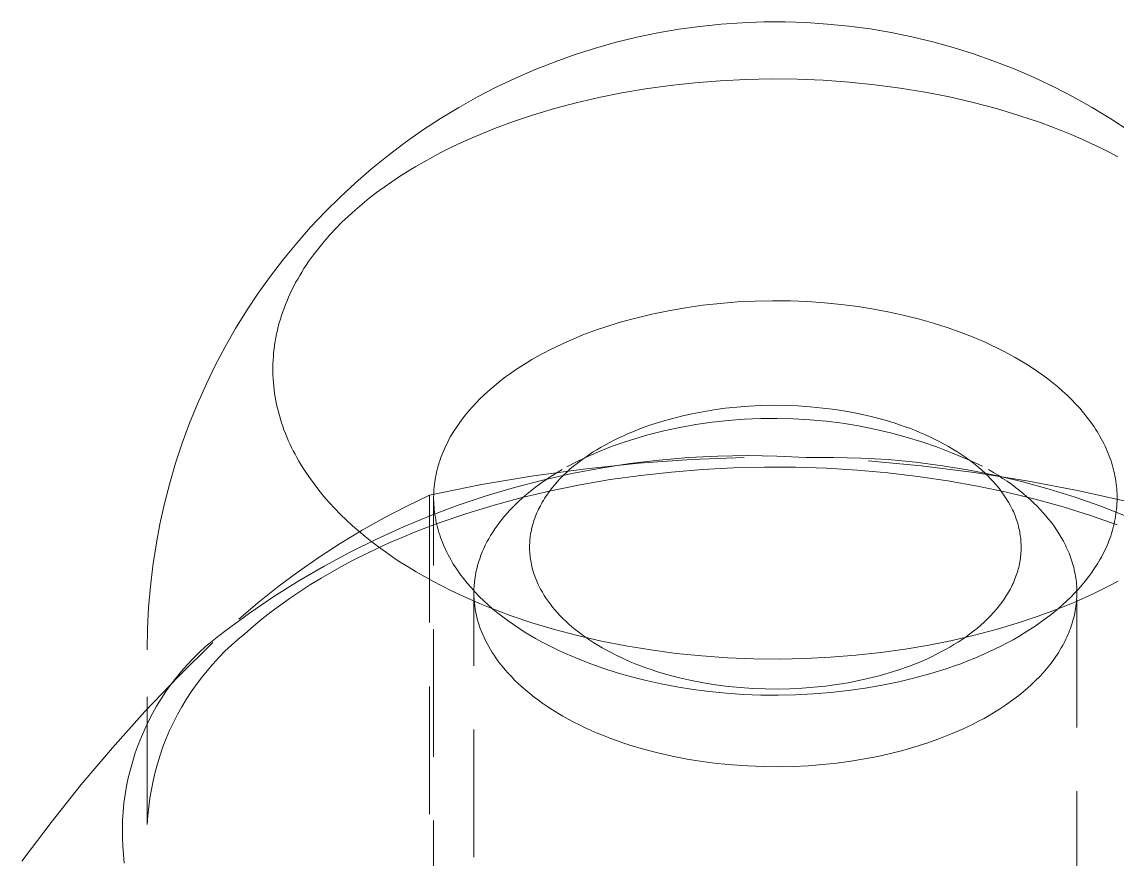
# Model space of a CAD drawing. Header units: millimetres. Extents: x -427 to 4679, y -324 to 2971.
# Drawn here: x 2632.95 to 2643.85, y 1188.03 to 1196.37 of the extents above; entities that cross this region are included whole.
import ezdxf

# ---------------------------------------------------------------- set-up
doc = ezdxf.new("R2010")
doc.units = ezdxf.units.MM
doc.linetypes.add('HIDDEN', pattern=[1.905, 1.27, -0.635])
doc.layers.add('ZANO_R_przerywana', color=7, linetype='HIDDEN', lineweight=0)

msp = doc.modelspace()

# ---------------------------------------------------------------- linework, layer by layer
at = {"layer": 'ZANO_R_przerywana'}
for p, q in [((2639.28, 1196.257), (2639.489, 1196.294)), ((2639.489, 1196.294), (2639.699, 1196.323)), ((2639.699, 1196.323), (2639.911, 1196.345)), ((2639.911, 1196.345), (2640.122, 1196.359)), ((2640.122, 1196.359), (2640.335, 1196.367)), ((2640.335, 1196.367), (2640.547, 1196.367)), ((2640.547, 1196.367), (2640.759, 1196.361)), ((2640.759, 1196.361), (2640.971, 1196.346)), ((2640.971, 1196.346), (2641.182, 1196.325)), ((2641.182, 1196.325), (2641.393, 1196.297)), ((2641.393, 1196.297), (2641.602, 1196.261)), ((2638.866, 1196.164), (2639.072, 1196.214)), ((2639.072, 1196.214), (2639.28, 1196.257)), ((2641.602, 1196.261), (2641.81, 1196.219)), ((2641.81, 1196.219), (2642.017, 1196.169)), ((2638.459, 1196.042), (2638.661, 1196.106)), ((2638.661, 1196.106), (2638.866, 1196.164)), ((2642.017, 1196.169), (2642.221, 1196.112)), ((2642.221, 1196.112), (2642.424, 1196.049)), ((2638.061, 1195.893), (2638.259, 1195.971)), ((2638.259, 1195.971), (2638.459, 1196.042)), ((2642.424, 1196.049), (2642.624, 1195.978)), ((2642.624, 1195.978), (2642.827, 1195.899)), ((2637.866, 1195.808), (2638.061, 1195.893)), ((2642.827, 1195.899), (2643.026, 1195.813)), ((2637.674, 1195.717), (2637.866, 1195.808)), ((2639.65, 1195.762), (2639.403, 1195.735)), ((2639.901, 1195.781), (2639.65, 1195.762)), ((2640.156, 1195.794), (2639.901, 1195.781)), ((2640.413, 1195.799), (2640.156, 1195.794)), ((2640.67, 1195.796), (2640.413, 1195.799)), ((2640.928, 1195.786), (2640.67, 1195.796)), ((2641.185, 1195.768), (2640.928, 1195.786)), ((2641.44, 1195.742), (2641.185, 1195.768)), ((2643.026, 1195.813), (2643.222, 1195.72)), ((2637.486, 1195.62), (2637.674, 1195.717)), ((2638.923, 1195.661), (2638.693, 1195.614)), ((2639.16, 1195.701), (2638.923, 1195.661)), ((2639.403, 1195.735), (2639.16, 1195.701)), ((2641.692, 1195.709), (2641.44, 1195.742)), ((2641.94, 1195.668), (2641.692, 1195.709)), ((2642.183, 1195.62), (2641.94, 1195.668)), ((2643.222, 1195.72), (2643.415, 1195.621)), ((2637.301, 1195.516), (2637.486, 1195.62)), ((2638.469, 1195.562), (2638.253, 1195.505)), ((2638.693, 1195.614), (2638.469, 1195.562)), ((2642.42, 1195.566), (2642.183, 1195.62)), ((2642.651, 1195.505), (2642.42, 1195.566)), ((2643.415, 1195.621), (2643.604, 1195.515)), ((2637.119, 1195.406), (2637.301, 1195.516)), ((2638.045, 1195.443), (2637.846, 1195.376)), ((2638.253, 1195.505), (2638.045, 1195.443)), ((2642.874, 1195.437), (2642.651, 1195.505)), ((2643.089, 1195.365), (2642.874, 1195.437)), ((2643.604, 1195.515), (2643.79, 1195.402)), ((2636.941, 1195.289), (2637.119, 1195.406)), ((2637.846, 1195.376), (2637.655, 1195.305)), ((2643.193, 1195.326), (2643.089, 1195.365)), ((2643.295, 1195.286), (2643.193, 1195.326)), ((2643.79, 1195.402), (2643.971, 1195.283)), ((2636.768, 1195.167), (2636.941, 1195.289)), ((2637.473, 1195.231), (2637.297, 1195.152)), ((2637.655, 1195.305), (2637.473, 1195.231)), ((2643.395, 1195.245), (2643.295, 1195.286)), ((2643.493, 1195.203), (2643.395, 1195.245)), ((2643.588, 1195.16), (2643.493, 1195.203)), ((2636.598, 1195.039), (2636.768, 1195.167)), ((2637.21, 1195.11), (2637.124, 1195.067)), ((2637.297, 1195.152), (2637.21, 1195.11)), ((2643.681, 1195.116), (2643.588, 1195.16)), ((2643.771, 1195.071), (2643.681, 1195.116)), ((2636.433, 1194.905), (2636.598, 1195.039)), ((2637.039, 1195.022), (2636.955, 1194.976)), ((2637.124, 1195.067), (2637.039, 1195.022)), ((2643.858, 1195.025), (2643.771, 1195.071)), ((2636.273, 1194.766), (2636.433, 1194.905)), ((2636.792, 1194.879), (2636.712, 1194.829)), ((2636.873, 1194.928), (2636.792, 1194.879)), ((2636.955, 1194.976), (2636.873, 1194.928)), ((2636.12, 1194.623), (2636.273, 1194.766)), ((2636.634, 1194.777), (2636.557, 1194.723)), ((2636.712, 1194.829), (2636.634, 1194.777)), ((2636.483, 1194.668), (2636.41, 1194.612)), ((2636.557, 1194.723), (2636.483, 1194.668)), ((2635.971, 1194.476), (2636.12, 1194.623)), ((2636.339, 1194.554), (2636.27, 1194.495)), ((2636.41, 1194.612), (2636.339, 1194.554)), ((2635.827, 1194.323), (2635.971, 1194.476)), ((2636.204, 1194.435), (2636.139, 1194.374)), ((2636.27, 1194.495), (2636.204, 1194.435)), ((2636.139, 1194.374), (2636.077, 1194.311)), ((2635.689, 1194.166), (2635.827, 1194.323)), ((2636.018, 1194.247), (2635.961, 1194.182)), ((2636.077, 1194.311), (2636.018, 1194.247)), ((2635.556, 1194.004), (2635.689, 1194.166)), ((2635.907, 1194.116), (2635.855, 1194.049)), ((2635.961, 1194.182), (2635.907, 1194.116)), ((2635.428, 1193.837), (2635.556, 1194.004)), ((2635.855, 1194.049), (2635.807, 1193.981)), ((2635.761, 1193.912), (2635.739, 1193.877)), ((2635.783, 1193.946), (2635.761, 1193.912)), ((2635.807, 1193.981), (2635.783, 1193.946)), ((2635.306, 1193.667), (2635.428, 1193.837)), ((2635.698, 1193.807), (2635.678, 1193.772)), ((2635.718, 1193.842), (2635.698, 1193.807)), ((2635.739, 1193.877), (2635.718, 1193.842)), ((2635.641, 1193.7), (2635.624, 1193.664)), ((2635.659, 1193.736), (2635.641, 1193.7)), ((2635.678, 1193.772), (2635.659, 1193.736)), ((2635.19, 1193.492), (2635.306, 1193.667)), ((2635.592, 1193.592), (2635.577, 1193.556)), ((2635.608, 1193.628), (2635.592, 1193.592)), ((2635.624, 1193.664), (2635.608, 1193.628)), ((2639.728, 1193.547), (2639.901, 1193.566)), ((2639.901, 1193.566), (2640.075, 1193.58)), ((2640.075, 1193.58), (2640.249, 1193.588)), ((2640.249, 1193.588), (2640.424, 1193.592)), ((2640.424, 1193.592), (2640.597, 1193.59)), ((2640.597, 1193.59), (2640.77, 1193.583)), ((2640.77, 1193.583), (2640.939, 1193.571)), ((2640.939, 1193.571), (2641.107, 1193.555)), ((2635.08, 1193.314), (2635.19, 1193.492)), ((2635.55, 1193.483), (2635.538, 1193.446)), ((2635.563, 1193.519), (2635.55, 1193.483)), ((2635.577, 1193.556), (2635.563, 1193.519)), ((2639.062, 1193.42), (2639.223, 1193.459)), ((2639.223, 1193.459), (2639.388, 1193.493)), ((2639.388, 1193.493), (2639.557, 1193.522)), ((2639.557, 1193.522), (2639.728, 1193.547)), ((2641.107, 1193.555), (2641.271, 1193.534)), ((2641.271, 1193.534), (2641.431, 1193.508)), ((2641.431, 1193.508), (2641.586, 1193.479)), ((2641.586, 1193.479), (2641.737, 1193.446)), ((2635.515, 1193.373), (2635.505, 1193.336)), ((2635.526, 1193.41), (2635.515, 1193.373)), ((2635.538, 1193.446), (2635.526, 1193.41)), ((2638.754, 1193.33), (2638.906, 1193.377)), ((2638.906, 1193.377), (2639.062, 1193.42)), ((2641.737, 1193.446), (2641.884, 1193.409)), ((2641.884, 1193.409), (2642.024, 1193.369)), ((2642.024, 1193.369), (2642.159, 1193.326)), ((2634.976, 1193.132), (2635.08, 1193.314)), ((2635.488, 1193.262), (2635.481, 1193.225)), ((2635.496, 1193.299), (2635.488, 1193.262)), ((2635.505, 1193.336), (2635.496, 1193.299)), ((2638.468, 1193.223), (2638.537, 1193.251)), ((2638.537, 1193.251), (2638.608, 1193.278)), ((2638.608, 1193.278), (2638.68, 1193.304)), ((2638.68, 1193.304), (2638.754, 1193.33)), ((2642.159, 1193.326), (2642.289, 1193.28)), ((2642.289, 1193.28), (2642.414, 1193.231)), ((2634.878, 1192.946), (2634.976, 1193.132)), ((2635.468, 1193.15), (2635.463, 1193.113)), ((2635.474, 1193.187), (2635.468, 1193.15)), ((2635.481, 1193.225), (2635.474, 1193.187)), ((2638.207, 1193.103), (2638.269, 1193.134)), ((2638.269, 1193.134), (2638.334, 1193.164)), ((2638.334, 1193.164), (2638.4, 1193.194)), ((2638.4, 1193.194), (2638.468, 1193.223)), ((2642.414, 1193.231), (2642.538, 1193.178)), ((2642.538, 1193.178), (2642.599, 1193.15)), ((2642.599, 1193.15), (2642.66, 1193.121)), ((2635.456, 1193.039), (2635.454, 1193.001)), ((2635.459, 1193.076), (2635.456, 1193.039)), ((2635.463, 1193.113), (2635.459, 1193.076)), ((2638.028, 1193.006), (2638.086, 1193.039)), ((2638.086, 1193.039), (2638.145, 1193.071)), ((2638.145, 1193.071), (2638.207, 1193.103)), ((2642.66, 1193.121), (2642.72, 1193.091)), ((2642.72, 1193.091), (2642.779, 1193.06)), ((2642.779, 1193.06), (2642.837, 1193.027)), ((2642.837, 1193.027), (2642.894, 1192.994)), ((2634.786, 1192.758), (2634.878, 1192.946)), ((2635.452, 1192.964), (2635.451, 1192.927)), ((2635.451, 1192.927), (2635.451, 1192.89)), ((2635.454, 1193.001), (2635.452, 1192.964)), ((2637.866, 1192.904), (2637.919, 1192.938)), ((2637.919, 1192.938), (2637.973, 1192.972)), ((2637.973, 1192.972), (2638.028, 1193.006)), ((2642.894, 1192.994), (2642.95, 1192.96)), ((2642.95, 1192.96), (2643.005, 1192.925)), ((2643.005, 1192.925), (2643.059, 1192.888)), ((2635.451, 1192.89), (2635.452, 1192.853)), ((2635.452, 1192.853), (2635.454, 1192.816)), ((2635.454, 1192.816), (2635.457, 1192.779)), ((2637.72, 1192.798), (2637.767, 1192.834)), ((2637.767, 1192.834), (2637.816, 1192.869)), ((2637.816, 1192.869), (2637.866, 1192.904)), ((2643.059, 1192.888), (2643.111, 1192.851)), ((2643.111, 1192.851), (2643.163, 1192.813)), ((2643.163, 1192.813), (2643.213, 1192.774)), ((2634.701, 1192.566), (2634.786, 1192.758)), ((2635.457, 1192.779), (2635.46, 1192.742)), ((2635.46, 1192.742), (2635.464, 1192.705)), ((2635.464, 1192.705), (2635.469, 1192.668)), ((2637.591, 1192.689), (2637.632, 1192.726)), ((2637.632, 1192.726), (2637.675, 1192.762)), ((2637.675, 1192.762), (2637.72, 1192.798)), ((2643.213, 1192.774), (2643.261, 1192.734)), ((2643.261, 1192.734), (2643.308, 1192.693)), ((2643.308, 1192.693), (2643.354, 1192.651)), ((2635.469, 1192.668), (2635.475, 1192.631)), ((2635.475, 1192.631), (2635.482, 1192.595)), ((2635.482, 1192.595), (2635.489, 1192.558)), ((2637.474, 1192.576), (2637.511, 1192.615)), ((2637.511, 1192.615), (2637.55, 1192.653)), ((2637.55, 1192.653), (2637.591, 1192.689)), ((2643.354, 1192.651), (2643.397, 1192.609)), ((2643.397, 1192.609), (2643.439, 1192.565)), ((2634.622, 1192.372), (2634.701, 1192.566)), ((2635.489, 1192.558), (2635.497, 1192.522)), ((2635.497, 1192.522), (2635.506, 1192.486)), ((2635.506, 1192.486), (2635.516, 1192.45)), ((2637.368, 1192.456), (2637.402, 1192.497)), ((2637.402, 1192.497), (2637.437, 1192.537)), ((2637.437, 1192.537), (2637.474, 1192.576)), ((2639.621, 1192.467), (2639.728, 1192.487)), ((2639.728, 1192.487), (2639.838, 1192.506)), ((2639.838, 1192.506), (2639.952, 1192.521)), ((2639.952, 1192.521), (2640.068, 1192.533)), ((2640.068, 1192.533), (2640.186, 1192.542)), ((2640.186, 1192.542), (2640.306, 1192.548)), ((2640.306, 1192.548), (2640.428, 1192.551)), ((2640.428, 1192.551), (2640.551, 1192.549)), ((2640.551, 1192.549), (2640.675, 1192.545)), ((2640.675, 1192.545), (2640.799, 1192.536)), ((2640.799, 1192.536), (2640.923, 1192.524)), ((2640.923, 1192.524), (2641.046, 1192.508)), ((2641.046, 1192.508), (2641.168, 1192.489)), ((2641.168, 1192.489), (2641.288, 1192.465)), ((2643.439, 1192.565), (2643.48, 1192.521)), ((2643.48, 1192.521), (2643.518, 1192.476)), ((2643.518, 1192.476), (2643.555, 1192.431)), ((2634.55, 1192.175), (2634.622, 1192.372)), ((2635.516, 1192.45), (2635.526, 1192.414)), ((2635.526, 1192.414), (2635.538, 1192.378)), ((2635.538, 1192.378), (2635.55, 1192.342)), ((2637.274, 1192.328), (2637.304, 1192.371)), ((2637.304, 1192.371), (2637.335, 1192.414)), ((2637.335, 1192.414), (2637.368, 1192.456)), ((2639.223, 1192.36), (2639.32, 1192.39)), ((2639.32, 1192.39), (2639.418, 1192.418)), ((2639.418, 1192.418), (2639.518, 1192.444)), ((2639.518, 1192.444), (2639.621, 1192.467)), ((2639.821, 1192.382), (2639.66, 1192.359)), ((2639.983, 1192.4), (2639.821, 1192.382)), ((2640.145, 1192.413), (2639.983, 1192.4)), ((2640.307, 1192.42), (2640.145, 1192.413)), ((2640.47, 1192.421), (2640.307, 1192.42)), ((2640.633, 1192.417), (2640.47, 1192.421)), ((2640.795, 1192.407), (2640.633, 1192.417)), ((2640.957, 1192.392), (2640.795, 1192.407)), ((2641.118, 1192.372), (2640.957, 1192.392)), ((2641.279, 1192.346), (2641.118, 1192.372)), ((2641.288, 1192.465), (2641.405, 1192.439)), ((2641.405, 1192.439), (2641.521, 1192.409)), ((2641.521, 1192.409), (2641.632, 1192.375)), ((2641.632, 1192.375), (2641.687, 1192.357)), ((2643.555, 1192.431), (2643.589, 1192.384)), ((2643.589, 1192.384), (2643.622, 1192.338)), ((2635.55, 1192.342), (2635.562, 1192.307)), ((2635.562, 1192.307), (2635.576, 1192.271)), ((2635.576, 1192.271), (2635.59, 1192.236)), ((2637.22, 1192.239), (2637.246, 1192.284)), ((2637.246, 1192.284), (2637.274, 1192.328)), ((2638.939, 1192.248), (2638.985, 1192.269)), ((2638.985, 1192.269), (2639.032, 1192.288)), ((2639.032, 1192.288), (2639.127, 1192.326)), ((2639.183, 1192.256), (2639.064, 1192.222)), ((2639.127, 1192.326), (2639.223, 1192.36)), ((2639.341, 1192.296), (2639.183, 1192.256)), ((2639.5, 1192.33), (2639.341, 1192.296)), ((2639.66, 1192.359), (2639.5, 1192.33)), ((2641.438, 1192.314), (2641.279, 1192.346)), ((2641.597, 1192.277), (2641.438, 1192.314)), ((2641.754, 1192.235), (2641.597, 1192.277)), ((2641.687, 1192.357), (2641.741, 1192.338)), ((2641.741, 1192.338), (2641.794, 1192.319)), ((2641.794, 1192.319), (2641.845, 1192.299)), ((2641.845, 1192.299), (2641.896, 1192.278)), ((2641.896, 1192.278), (2641.945, 1192.256)), ((2641.945, 1192.256), (2641.994, 1192.234)), ((2643.622, 1192.338), (2643.637, 1192.314)), ((2643.637, 1192.314), (2643.652, 1192.29)), ((2643.652, 1192.29), (2643.667, 1192.266)), ((2643.667, 1192.266), (2643.681, 1192.242)), ((2634.484, 1191.976), (2634.55, 1192.175)), ((2635.59, 1192.236), (2635.605, 1192.201)), ((2635.605, 1192.201), (2635.621, 1192.167)), ((2635.621, 1192.167), (2635.637, 1192.132)), ((2637.162, 1192.125), (2637.173, 1192.148)), ((2637.173, 1192.148), (2637.184, 1192.171)), ((2637.184, 1192.171), (2637.195, 1192.194)), ((2637.195, 1192.194), (2637.207, 1192.217)), ((2637.207, 1192.217), (2637.22, 1192.239)), ((2638.717, 1192.134), (2638.76, 1192.158)), ((2638.76, 1192.158), (2638.803, 1192.182)), ((2638.803, 1192.182), (2638.848, 1192.205)), ((2638.945, 1192.185), (2638.828, 1192.143)), ((2638.848, 1192.205), (2638.893, 1192.227)), ((2638.893, 1192.227), (2638.939, 1192.248)), ((2639.064, 1192.222), (2638.945, 1192.185)), ((2641.909, 1192.187), (2641.754, 1192.235)), ((2642.063, 1192.134), (2641.909, 1192.187)), ((2641.994, 1192.234), (2642.041, 1192.212)), ((2642.041, 1192.212), (2642.087, 1192.188)), ((2642.087, 1192.188), (2642.132, 1192.165)), ((2642.132, 1192.165), (2642.175, 1192.14)), ((2643.681, 1192.242), (2643.694, 1192.218)), ((2643.694, 1192.218), (2643.707, 1192.194)), ((2643.707, 1192.194), (2643.72, 1192.17)), ((2643.72, 1192.17), (2643.732, 1192.145)), ((2635.637, 1192.132), (2635.654, 1192.098)), ((2635.654, 1192.098), (2635.672, 1192.064)), ((2635.672, 1192.064), (2635.69, 1192.03)), ((2637.123, 1192.031), (2637.132, 1192.055)), ((2637.132, 1192.055), (2637.142, 1192.078)), ((2637.142, 1192.078), (2637.151, 1192.102)), ((2637.151, 1192.102), (2637.162, 1192.125)), ((2638.599, 1192.048), (2638.486, 1191.994)), ((2638.554, 1192.029), (2638.593, 1192.056)), ((2638.593, 1192.056), (2638.633, 1192.083)), ((2638.713, 1192.097), (2638.599, 1192.048)), ((2638.633, 1192.083), (2638.675, 1192.109)), ((2638.675, 1192.109), (2638.717, 1192.134)), ((2638.828, 1192.143), (2638.713, 1192.097)), ((2639.587, 1192.03), (2639.88, 1192.045)), ((2639.88, 1192.045), (2640.173, 1192.05)), ((2640.173, 1192.05), (2640.466, 1192.045)), ((2640.466, 1192.045), (2640.759, 1192.03)), ((2642.215, 1192.076), (2642.063, 1192.134)), ((2642.175, 1192.14), (2642.217, 1192.115)), ((2642.365, 1192.013), (2642.215, 1192.076)), ((2642.217, 1192.115), (2642.258, 1192.09)), ((2642.258, 1192.09), (2642.298, 1192.064)), ((2642.298, 1192.064), (2642.336, 1192.038)), ((2642.336, 1192.038), (2642.373, 1192.012)), ((2643.732, 1192.145), (2643.743, 1192.121)), ((2643.743, 1192.121), (2643.754, 1192.096)), ((2643.754, 1192.096), (2643.764, 1192.071)), ((2643.764, 1192.071), (2643.773, 1192.046)), ((2643.773, 1192.046), (2643.782, 1192.022)), ((2634.425, 1191.775), (2634.484, 1191.976)), ((2635.69, 1192.03), (2635.71, 1191.996)), ((2635.71, 1191.996), (2635.729, 1191.963)), ((2635.729, 1191.963), (2635.771, 1191.897)), ((2637.087, 1191.91), (2637.093, 1191.935)), ((2637.093, 1191.935), (2637.1, 1191.959)), ((2637.1, 1191.959), (2637.107, 1191.983)), ((2637.107, 1191.983), (2637.115, 1192.007)), ((2637.115, 1192.007), (2637.123, 1192.031)), ((2638.486, 1191.994), (2638.376, 1191.937)), ((2638.407, 1191.914), (2638.442, 1191.944)), ((2638.442, 1191.944), (2638.478, 1191.973)), ((2638.478, 1191.973), (2638.515, 1192.001)), ((2638.515, 1192.001), (2638.554, 1192.029)), ((2639.091, 1191.974), (2638.567, 1191.92)), ((2638.714, 1191.926), (2639.003, 1191.971)), ((2639.003, 1191.971), (2639.295, 1192.006)), ((2639.616, 1192.012), (2639.091, 1191.974)), ((2639.295, 1192.006), (2639.587, 1192.03)), ((2640.142, 1192.033), (2639.616, 1192.012)), ((2640.035, 1191.929), (2639.726, 1191.912)), ((2640.344, 1191.936), (2640.035, 1191.929)), ((2640.653, 1191.935), (2640.344, 1191.936)), ((2640.96, 1191.925), (2640.653, 1191.935)), ((2640.759, 1192.03), (2641.031, 1192.032)), ((2641.031, 1192.032), (2641.302, 1192.026)), ((2641.302, 1192.026), (2641.573, 1192.01)), ((2641.901, 1191.949), (2641.373, 1191.999)), ((2641.573, 1192.01), (2641.844, 1191.984)), ((2641.844, 1191.984), (2642.113, 1191.95)), ((2642.428, 1191.882), (2641.901, 1191.949)), ((2642.113, 1191.95), (2642.382, 1191.905)), ((2642.513, 1191.944), (2642.365, 1192.013)), ((2642.373, 1192.012), (2642.408, 1191.985)), ((2642.408, 1191.985), (2642.443, 1191.958)), ((2642.443, 1191.958), (2642.475, 1191.931)), ((2642.475, 1191.931), (2642.507, 1191.904)), ((2643.782, 1192.022), (2643.791, 1191.997)), ((2643.791, 1191.997), (2643.799, 1191.972)), ((2643.799, 1191.972), (2643.806, 1191.947)), ((2643.806, 1191.947), (2643.813, 1191.922)), ((2635.771, 1191.897), (2635.815, 1191.832)), ((2635.815, 1191.832), (2635.861, 1191.768)), ((2637.066, 1191.812), (2637.071, 1191.837)), ((2637.071, 1191.837), (2637.075, 1191.862)), ((2637.075, 1191.862), (2637.081, 1191.886)), ((2637.081, 1191.886), (2637.087, 1191.91)), ((2638.046, 1191.849), (2637.526, 1191.762)), ((2638.567, 1191.92), (2638.046, 1191.849)), ((2638.139, 1191.807), (2638.425, 1191.872)), ((2638.212, 1191.839), (2638.174, 1191.814)), ((2638.251, 1191.863), (2638.212, 1191.839)), ((2638.33, 1191.911), (2638.251, 1191.863)), ((2638.28, 1191.789), (2638.31, 1191.821)), ((2638.31, 1191.821), (2638.341, 1191.852)), ((2638.341, 1191.852), (2638.373, 1191.883)), ((2638.373, 1191.883), (2638.407, 1191.914)), ((2638.425, 1191.872), (2638.714, 1191.926)), ((2639.111, 1191.853), (2638.807, 1191.811)), ((2639.418, 1191.887), (2639.111, 1191.853)), ((2639.726, 1191.912), (2639.418, 1191.887)), ((2641.266, 1191.906), (2640.96, 1191.925)), ((2641.569, 1191.879), (2641.266, 1191.906)), ((2641.87, 1191.843), (2641.569, 1191.879)), ((2642.168, 1191.799), (2641.87, 1191.843)), ((2642.382, 1191.905), (2642.648, 1191.852)), ((2642.953, 1191.799), (2642.428, 1191.882)), ((2642.507, 1191.904), (2642.537, 1191.876)), ((2642.537, 1191.876), (2642.566, 1191.848)), ((2642.566, 1191.848), (2642.593, 1191.82)), ((2642.621, 1191.882), (2642.573, 1191.911)), ((2642.593, 1191.82), (2642.619, 1191.792)), ((2642.667, 1191.854), (2642.621, 1191.882)), ((2642.648, 1191.852), (2642.912, 1191.789)), ((2642.712, 1191.824), (2642.667, 1191.854)), ((2642.756, 1191.795), (2642.712, 1191.824)), ((2643.813, 1191.922), (2643.82, 1191.896)), ((2643.82, 1191.896), (2643.825, 1191.871)), ((2643.825, 1191.871), (2643.83, 1191.846)), ((2643.83, 1191.846), (2643.835, 1191.821)), ((2643.835, 1191.821), (2643.839, 1191.796)), ((2634.373, 1191.572), (2634.425, 1191.775)), ((2635.861, 1191.768), (2635.91, 1191.705)), ((2637.526, 1191.762), (2637.01, 1191.658)), ((2637.053, 1191.688), (2637.054, 1191.713)), ((2637.054, 1191.713), (2637.057, 1191.738)), ((2637.057, 1191.738), (2637.059, 1191.763)), ((2637.059, 1191.763), (2637.062, 1191.788)), ((2637.062, 1191.788), (2637.066, 1191.812)), ((2637.575, 1191.65), (2637.856, 1191.733)), ((2637.856, 1191.733), (2638.139, 1191.807)), ((2638.065, 1191.736), (2638.03, 1191.709)), ((2638.101, 1191.762), (2638.065, 1191.736)), ((2638.137, 1191.788), (2638.101, 1191.762)), ((2638.174, 1191.814), (2638.137, 1191.788)), ((2638.2, 1191.69), (2638.225, 1191.723)), ((2638.509, 1191.759), (2638.217, 1191.7)), ((2638.225, 1191.723), (2638.252, 1191.756)), ((2638.252, 1191.756), (2638.28, 1191.789)), ((2638.807, 1191.811), (2638.509, 1191.759)), ((2642.461, 1191.746), (2642.168, 1191.799)), ((2642.751, 1191.686), (2642.461, 1191.746)), ((2642.619, 1191.792), (2642.644, 1191.764)), ((2642.644, 1191.764), (2642.668, 1191.735)), ((2642.668, 1191.735), (2642.69, 1191.707)), ((2642.799, 1191.765), (2642.756, 1191.795)), ((2642.839, 1191.734), (2642.799, 1191.765)), ((2642.879, 1191.704), (2642.839, 1191.734)), ((2642.912, 1191.789), (2643.174, 1191.717)), ((2643.475, 1191.7), (2642.953, 1191.799)), ((2643.174, 1191.717), (2643.434, 1191.636)), ((2643.839, 1191.796), (2643.842, 1191.77)), ((2643.842, 1191.77), (2643.845, 1191.745)), ((2643.845, 1191.745), (2643.848, 1191.72)), ((2643.848, 1191.72), (2643.849, 1191.695)), ((2635.91, 1191.705), (2635.96, 1191.643)), ((2635.96, 1191.643), (2636.013, 1191.583)), ((2637.01, 1191.658), (2636.783, 1191.548)), ((2637.01, 1191.658), (2637.01, 1187.299)), ((2637.051, 1191.638), (2637.052, 1191.663)), ((2637.051, 1191.613), (2637.051, 1191.638)), ((2637.051, 1183.338), (2637.051, 1191.613)), ((2637.052, 1191.588), (2637.051, 1191.613)), ((2637.052, 1191.663), (2637.053, 1191.688)), ((2637.296, 1191.556), (2637.575, 1191.65)), ((2637.931, 1191.633), (2637.652, 1191.558)), ((2637.93, 1191.625), (2637.899, 1191.596)), ((2637.963, 1191.653), (2637.93, 1191.625)), ((2638.217, 1191.7), (2637.931, 1191.633)), ((2637.996, 1191.681), (2637.963, 1191.653)), ((2638.03, 1191.709), (2637.996, 1191.681)), ((2638.132, 1191.587), (2638.143, 1191.604)), ((2638.143, 1191.604), (2638.153, 1191.622)), ((2638.153, 1191.622), (2638.164, 1191.639)), ((2638.164, 1191.639), (2638.176, 1191.656)), ((2638.176, 1191.656), (2638.2, 1191.69)), ((2642.69, 1191.707), (2642.712, 1191.678)), ((2642.712, 1191.678), (2642.732, 1191.648)), ((2642.732, 1191.648), (2642.752, 1191.618)), ((2643.035, 1191.617), (2642.751, 1191.686)), ((2642.752, 1191.618), (2642.77, 1191.587)), ((2642.917, 1191.673), (2642.879, 1191.704)), ((2642.954, 1191.641), (2642.917, 1191.673)), ((2642.989, 1191.61), (2642.954, 1191.641)), ((2643.023, 1191.578), (2642.989, 1191.61)), ((2643.314, 1191.539), (2643.035, 1191.617)), ((2643.434, 1191.636), (2643.69, 1191.546)), ((2643.993, 1191.585), (2643.475, 1191.7)), ((2643.849, 1191.695), (2643.851, 1191.67)), ((2643.851, 1191.67), (2643.851, 1191.645)), ((2643.851, 1191.645), (2643.851, 1191.619)), ((2643.851, 1191.619), (2643.851, 1191.594)), ((2634.327, 1191.368), (2634.373, 1191.572)), ((2636.013, 1191.583), (2636.068, 1191.523)), ((2636.068, 1191.523), (2636.125, 1191.465)), ((2636.783, 1191.548), (2636.559, 1191.431)), ((2637.022, 1191.454), (2637.296, 1191.556)), ((2637.053, 1191.562), (2637.052, 1191.588)), ((2637.055, 1191.537), (2637.053, 1191.562)), ((2637.057, 1191.512), (2637.055, 1191.537)), ((2637.06, 1191.487), (2637.057, 1191.512)), ((2637.652, 1191.558), (2637.381, 1191.475)), ((2637.81, 1191.507), (2637.783, 1191.477)), ((2637.839, 1191.537), (2637.81, 1191.507)), ((2637.868, 1191.567), (2637.839, 1191.537)), ((2637.899, 1191.596), (2637.868, 1191.567)), ((2638.079, 1191.482), (2638.087, 1191.5)), ((2638.087, 1191.5), (2638.095, 1191.517)), ((2638.095, 1191.517), (2638.104, 1191.535)), ((2638.104, 1191.535), (2638.113, 1191.552)), ((2638.113, 1191.552), (2638.123, 1191.57)), ((2638.123, 1191.57), (2638.132, 1191.587)), ((2642.77, 1191.587), (2642.787, 1191.556)), ((2642.787, 1191.556), (2642.804, 1191.525)), ((2642.804, 1191.525), (2642.811, 1191.509)), ((2642.811, 1191.509), (2642.819, 1191.493)), ((2642.819, 1191.493), (2642.826, 1191.476)), ((2643.055, 1191.546), (2643.023, 1191.578)), ((2643.086, 1191.514), (2643.055, 1191.546)), ((2643.115, 1191.482), (2643.086, 1191.514)), ((2643.586, 1191.454), (2643.314, 1191.539)), ((2643.69, 1191.546), (2643.943, 1191.447)), ((2643.843, 1191.494), (2643.84, 1191.47)), ((2643.846, 1191.519), (2643.843, 1191.494)), ((2643.848, 1191.544), (2643.846, 1191.519)), ((2643.85, 1191.569), (2643.848, 1191.544)), ((2643.851, 1191.594), (2643.85, 1191.569)), ((2636.125, 1191.465), (2636.184, 1191.408)), ((2636.184, 1191.408), (2636.244, 1191.352)), ((2636.559, 1191.431), (2636.339, 1191.307)), ((2636.751, 1191.342), (2637.022, 1191.454)), ((2637.117, 1191.385), (2636.989, 1191.337)), ((2637.064, 1191.462), (2637.06, 1191.487)), ((2637.068, 1191.436), (2637.064, 1191.462)), ((2637.072, 1191.411), (2637.068, 1191.436)), ((2637.077, 1191.386), (2637.072, 1191.411)), ((2637.083, 1191.361), (2637.077, 1191.386)), ((2637.381, 1191.475), (2637.117, 1191.385)), ((2637.706, 1191.384), (2637.682, 1191.352)), ((2637.73, 1191.415), (2637.706, 1191.384)), ((2637.756, 1191.446), (2637.73, 1191.415)), ((2637.783, 1191.477), (2637.756, 1191.446)), ((2638.04, 1191.375), (2638.046, 1191.393)), ((2638.046, 1191.393), (2638.052, 1191.411)), ((2638.052, 1191.411), (2638.058, 1191.429)), ((2638.058, 1191.429), (2638.065, 1191.447)), ((2638.065, 1191.447), (2638.072, 1191.464)), ((2638.072, 1191.464), (2638.079, 1191.482)), ((2642.826, 1191.476), (2642.833, 1191.46)), ((2642.833, 1191.46), (2642.839, 1191.444)), ((2642.839, 1191.444), (2642.845, 1191.427)), ((2642.845, 1191.427), (2642.851, 1191.411)), ((2642.851, 1191.411), (2642.857, 1191.394)), ((2642.857, 1191.394), (2642.862, 1191.377)), ((2643.143, 1191.45), (2643.115, 1191.482)), ((2643.17, 1191.418), (2643.143, 1191.45)), ((2643.198, 1191.383), (2643.17, 1191.418)), ((2643.72, 1191.409), (2643.586, 1191.454)), ((2643.852, 1191.361), (2643.72, 1191.409)), ((2643.827, 1191.396), (2643.822, 1191.371)), ((2643.832, 1191.42), (2643.827, 1191.396)), ((2643.836, 1191.445), (2643.832, 1191.42)), ((2643.84, 1191.47), (2643.836, 1191.445)), ((2634.289, 1191.161), (2634.327, 1191.368)), ((2636.339, 1191.307), (2636.122, 1191.177)), ((2636.244, 1191.352), (2636.306, 1191.298)), ((2636.306, 1191.298), (2636.37, 1191.244)), ((2636.484, 1191.22), (2636.751, 1191.342)), ((2636.862, 1191.288), (2636.738, 1191.236)), ((2636.989, 1191.337), (2636.862, 1191.288)), ((2637.089, 1191.336), (2637.083, 1191.361)), ((2637.096, 1191.311), (2637.089, 1191.336)), ((2637.104, 1191.286), (2637.096, 1191.311)), ((2637.112, 1191.261), (2637.104, 1191.286)), ((2637.639, 1191.288), (2637.618, 1191.256)), ((2637.66, 1191.321), (2637.639, 1191.288)), ((2637.682, 1191.352), (2637.66, 1191.321)), ((2638.016, 1191.268), (2638.019, 1191.286)), ((2638.019, 1191.286), (2638.023, 1191.304)), ((2638.023, 1191.304), (2638.026, 1191.322)), ((2638.026, 1191.322), (2638.031, 1191.34)), ((2638.031, 1191.34), (2638.035, 1191.357)), ((2638.035, 1191.357), (2638.04, 1191.375)), ((2642.862, 1191.377), (2642.867, 1191.36)), ((2642.867, 1191.36), (2642.871, 1191.343)), ((2642.871, 1191.343), (2642.875, 1191.326)), ((2642.875, 1191.326), (2642.879, 1191.309)), ((2642.879, 1191.309), (2642.882, 1191.292)), ((2642.882, 1191.292), (2642.885, 1191.275)), ((2642.885, 1191.275), (2642.888, 1191.257)), ((2643.224, 1191.347), (2643.198, 1191.383)), ((2643.249, 1191.311), (2643.224, 1191.347)), ((2643.273, 1191.274), (2643.249, 1191.311)), ((2643.795, 1191.274), (2643.788, 1191.25)), ((2643.803, 1191.298), (2643.795, 1191.274)), ((2643.81, 1191.322), (2643.803, 1191.298)), ((2643.816, 1191.347), (2643.81, 1191.322)), ((2643.822, 1191.371), (2643.816, 1191.347)), ((2636.122, 1191.177), (2635.911, 1191.039)), ((2636.221, 1191.09), (2636.484, 1191.22)), ((2636.37, 1191.244), (2636.435, 1191.193)), ((2636.435, 1191.193), (2636.502, 1191.141)), ((2636.615, 1191.184), (2636.495, 1191.129)), ((2636.738, 1191.236), (2636.615, 1191.184)), ((2637.12, 1191.236), (2637.112, 1191.261)), ((2637.129, 1191.211), (2637.12, 1191.236)), ((2637.139, 1191.186), (2637.129, 1191.211)), ((2637.149, 1191.161), (2637.139, 1191.186)), ((2637.581, 1191.191), (2637.565, 1191.158)), ((2637.599, 1191.223), (2637.581, 1191.191)), ((2637.618, 1191.256), (2637.599, 1191.223)), ((2638.006, 1191.161), (2638.007, 1191.179)), ((2638.007, 1191.179), (2638.008, 1191.196)), ((2638.008, 1191.196), (2638.009, 1191.214)), ((2638.009, 1191.214), (2638.011, 1191.232)), ((2638.011, 1191.232), (2638.013, 1191.25)), ((2638.013, 1191.25), (2638.016, 1191.268)), ((2642.888, 1191.257), (2642.891, 1191.24)), ((2642.891, 1191.24), (2642.892, 1191.223)), ((2642.892, 1191.223), (2642.894, 1191.205)), ((2642.894, 1191.205), (2642.895, 1191.187)), ((2642.895, 1191.187), (2642.896, 1191.17)), ((2642.896, 1191.17), (2642.897, 1191.152)), ((2643.296, 1191.236), (2643.273, 1191.274)), ((2643.317, 1191.198), (2643.296, 1191.236)), ((2643.337, 1191.159), (2643.317, 1191.198)), ((2643.761, 1191.179), (2643.751, 1191.156)), ((2643.77, 1191.203), (2643.761, 1191.179)), ((2643.779, 1191.226), (2643.77, 1191.203)), ((2643.788, 1191.25), (2643.779, 1191.226)), ((2634.257, 1190.954), (2634.289, 1191.161)), ((2635.963, 1190.951), (2636.221, 1191.09)), ((2636.378, 1191.073), (2636.263, 1191.015)), ((2636.495, 1191.129), (2636.378, 1191.073)), ((2636.502, 1191.141), (2636.572, 1191.091)), ((2636.572, 1191.091), (2636.644, 1191.041)), ((2637.16, 1191.137), (2637.149, 1191.161)), ((2637.171, 1191.112), (2637.16, 1191.137)), ((2637.183, 1191.088), (2637.171, 1191.112)), ((2637.195, 1191.063), (2637.183, 1191.088)), ((2637.208, 1191.039), (2637.195, 1191.063)), ((2637.521, 1191.058), (2637.509, 1191.024)), ((2637.535, 1191.091), (2637.521, 1191.058)), ((2637.549, 1191.125), (2637.535, 1191.091)), ((2637.565, 1191.158), (2637.549, 1191.125)), ((2638.006, 1191.143), (2638.006, 1191.161)), ((2638.006, 1191.125), (2638.006, 1191.143)), ((2638.006, 1191.108), (2638.006, 1191.125)), ((2638.007, 1191.09), (2638.006, 1191.108)), ((2638.008, 1191.072), (2638.007, 1191.09)), ((2638.01, 1191.055), (2638.008, 1191.072)), ((2642.893, 1191.063), (2642.891, 1191.045)), ((2642.895, 1191.081), (2642.893, 1191.063)), ((2642.896, 1191.099), (2642.895, 1191.081)), ((2642.897, 1191.117), (2642.896, 1191.099)), ((2642.897, 1191.152), (2642.897, 1191.134)), ((2642.897, 1191.134), (2642.897, 1191.117)), ((2643.346, 1191.14), (2643.337, 1191.159)), ((2643.356, 1191.12), (2643.346, 1191.14)), ((2643.364, 1191.1), (2643.356, 1191.12)), ((2643.373, 1191.08), (2643.364, 1191.1)), ((2643.38, 1191.06), (2643.373, 1191.08)), ((2643.388, 1191.04), (2643.38, 1191.06)), ((2643.707, 1191.063), (2643.695, 1191.04)), ((2643.719, 1191.086), (2643.707, 1191.063)), ((2643.73, 1191.109), (2643.719, 1191.086)), ((2643.741, 1191.132), (2643.73, 1191.109)), ((2643.751, 1191.156), (2643.741, 1191.132)), ((2634.233, 1190.746), (2634.257, 1190.954)), ((2635.911, 1191.039), (2635.703, 1190.894)), ((2635.71, 1190.803), (2635.963, 1190.951)), ((2636.15, 1190.955), (2636.04, 1190.894)), ((2636.263, 1191.015), (2636.15, 1190.955)), ((2636.644, 1191.041), (2636.719, 1190.991)), ((2636.719, 1190.991), (2636.797, 1190.942)), ((2637.222, 1191.015), (2637.208, 1191.039)), ((2637.236, 1190.991), (2637.222, 1191.015)), ((2637.25, 1190.967), (2637.236, 1190.991)), ((2637.265, 1190.943), (2637.25, 1190.967)), ((2637.488, 1190.957), (2637.48, 1190.923)), ((2637.498, 1190.991), (2637.488, 1190.957)), ((2637.509, 1191.024), (2637.498, 1190.991)), ((2638.012, 1191.037), (2638.01, 1191.055)), ((2638.014, 1191.02), (2638.012, 1191.037)), ((2638.017, 1191.003), (2638.014, 1191.02)), ((2638.02, 1190.985), (2638.017, 1191.003)), ((2638.024, 1190.968), (2638.02, 1190.985)), ((2638.027, 1190.951), (2638.024, 1190.968)), ((2638.032, 1190.934), (2638.027, 1190.951)), ((2642.876, 1190.956), (2642.872, 1190.938)), ((2642.88, 1190.974), (2642.876, 1190.956)), ((2642.883, 1190.992), (2642.88, 1190.974)), ((2642.887, 1191.01), (2642.883, 1190.992)), ((2642.889, 1191.027), (2642.887, 1191.01)), ((2642.891, 1191.045), (2642.889, 1191.027)), ((2643.395, 1191.02), (2643.388, 1191.04)), ((2643.402, 1190.999), (2643.395, 1191.02)), ((2643.408, 1190.978), (2643.402, 1190.999)), ((2643.414, 1190.958), (2643.408, 1190.978)), ((2643.42, 1190.937), (2643.414, 1190.958)), ((2643.656, 1190.973), (2643.628, 1190.929)), ((2643.683, 1191.018), (2643.656, 1190.973)), ((2643.695, 1191.04), (2643.683, 1191.018)), ((2635.703, 1190.894), (2635.501, 1190.743)), ((2636.04, 1190.894), (2635.932, 1190.831)), ((2636.797, 1190.942), (2636.877, 1190.894)), ((2636.877, 1190.894), (2636.959, 1190.846)), ((2636.959, 1190.846), (2637.044, 1190.799)), ((2637.281, 1190.92), (2637.265, 1190.943)), ((2637.313, 1190.873), (2637.281, 1190.92)), ((2637.348, 1190.827), (2637.313, 1190.873)), ((2637.466, 1190.856), (2637.461, 1190.822)), ((2637.472, 1190.89), (2637.466, 1190.856)), ((2637.48, 1190.923), (2637.472, 1190.89)), ((2638.036, 1190.917), (2638.032, 1190.934)), ((2638.041, 1190.9), (2638.036, 1190.917)), ((2638.046, 1190.884), (2638.041, 1190.9)), ((2638.052, 1190.867), (2638.046, 1190.884)), ((2638.057, 1190.85), (2638.052, 1190.867)), ((2638.064, 1190.834), (2638.057, 1190.85)), ((2642.845, 1190.849), (2642.838, 1190.831)), ((2642.851, 1190.866), (2642.845, 1190.849)), ((2642.857, 1190.884), (2642.851, 1190.866)), ((2642.862, 1190.902), (2642.857, 1190.884)), ((2642.867, 1190.92), (2642.862, 1190.902)), ((2642.872, 1190.938), (2642.867, 1190.92)), ((2643.425, 1190.916), (2643.42, 1190.937)), ((2643.429, 1190.895), (2643.425, 1190.916)), ((2643.434, 1190.874), (2643.429, 1190.895)), ((2643.437, 1190.853), (2643.434, 1190.874)), ((2643.441, 1190.832), (2643.437, 1190.853)), ((2643.568, 1190.844), (2643.535, 1190.802)), ((2643.599, 1190.886), (2643.568, 1190.844)), ((2643.628, 1190.929), (2643.599, 1190.886)), ((2634.215, 1190.537), (2634.233, 1190.746)), ((2635.501, 1190.743), (2635.303, 1190.586)), ((2635.462, 1190.647), (2635.71, 1190.803)), ((2635.827, 1190.767), (2635.725, 1190.702)), ((2635.932, 1190.831), (2635.827, 1190.767)), ((2637.044, 1190.799), (2637.132, 1190.753)), ((2637.132, 1190.753), (2637.222, 1190.708)), ((2637.385, 1190.781), (2637.348, 1190.827)), ((2637.423, 1190.736), (2637.385, 1190.781)), ((2637.463, 1190.692), (2637.423, 1190.736)), ((2637.454, 1190.755), (2637.452, 1190.721)), ((2637.457, 1190.789), (2637.454, 1190.755)), ((2637.461, 1190.822), (2637.457, 1190.789)), ((2638.07, 1190.817), (2638.064, 1190.834)), ((2638.077, 1190.801), (2638.07, 1190.817)), ((2638.084, 1190.785), (2638.077, 1190.801)), ((2638.091, 1190.769), (2638.084, 1190.785)), ((2638.099, 1190.753), (2638.091, 1190.769)), ((2638.115, 1190.721), (2638.099, 1190.753)), ((2642.799, 1190.743), (2642.79, 1190.725)), ((2642.807, 1190.76), (2642.799, 1190.743)), ((2642.816, 1190.778), (2642.807, 1190.76)), ((2642.823, 1190.795), (2642.816, 1190.778)), ((2642.831, 1190.813), (2642.823, 1190.795)), ((2642.838, 1190.831), (2642.831, 1190.813)), ((2643.444, 1190.81), (2643.441, 1190.832)), ((2643.446, 1190.789), (2643.444, 1190.81)), ((2643.448, 1190.767), (2643.446, 1190.789)), ((2643.45, 1190.746), (2643.448, 1190.767)), ((2643.451, 1190.724), (2643.45, 1190.746)), ((2643.501, 1190.761), (2643.466, 1190.72)), ((2643.535, 1190.802), (2643.501, 1190.761)), ((2643.693, 1190.714), (2643.779, 1190.757)), ((2643.779, 1190.757), (2643.863, 1190.802)), ((2635.219, 1190.482), (2635.462, 1190.647)), ((2635.626, 1190.634), (2635.529, 1190.566)), ((2635.725, 1190.702), (2635.626, 1190.634)), ((2637.222, 1190.708), (2637.315, 1190.664)), ((2637.315, 1190.664), (2637.41, 1190.621)), ((2637.41, 1190.621), (2637.507, 1190.579)), ((2637.452, 1190.721), (2637.451, 1190.688)), ((2637.451, 1190.688), (2637.452, 1190.655)), ((2637.451, 1178.528), (2637.451, 1190.67)), ((2637.452, 1190.655), (2637.453, 1190.621)), ((2637.453, 1190.621), (2637.456, 1190.588)), ((2637.505, 1190.649), (2637.463, 1190.692)), ((2637.549, 1190.606), (2637.505, 1190.649)), ((2638.133, 1190.69), (2638.115, 1190.721)), ((2638.151, 1190.659), (2638.133, 1190.69)), ((2638.171, 1190.629), (2638.151, 1190.659)), ((2638.191, 1190.6), (2638.171, 1190.629)), ((2642.727, 1190.622), (2642.703, 1190.588)), ((2642.738, 1190.639), (2642.727, 1190.622)), ((2642.749, 1190.656), (2642.738, 1190.639)), ((2642.76, 1190.673), (2642.749, 1190.656)), ((2642.77, 1190.69), (2642.76, 1190.673)), ((2642.78, 1190.708), (2642.77, 1190.69)), ((2642.79, 1190.725), (2642.78, 1190.708)), ((2643.391, 1190.642), (2643.352, 1190.605)), ((2643.429, 1190.681), (2643.391, 1190.642)), ((2643.466, 1190.72), (2643.429, 1190.681)), ((2643.43, 1190.593), (2643.606, 1190.672)), ((2643.449, 1190.615), (2643.45, 1190.637)), ((2643.45, 1190.637), (2643.451, 1190.659)), ((2643.451, 1190.702), (2643.451, 1190.724)), ((2643.451, 1190.681), (2643.451, 1190.702)), ((2643.451, 1190.659), (2643.451, 1190.681)), ((2643.606, 1190.672), (2643.693, 1190.714)), ((2634.205, 1190.328), (2634.215, 1190.537)), ((2635.303, 1190.586), (2635.111, 1190.422)), ((2635.529, 1190.566), (2635.435, 1190.496)), ((2637.456, 1190.588), (2637.46, 1190.555)), ((2637.46, 1190.555), (2637.465, 1190.523)), ((2637.465, 1190.523), (2637.471, 1190.49)), ((2637.507, 1190.579), (2637.607, 1190.538)), ((2637.594, 1190.564), (2637.549, 1190.606)), ((2637.641, 1190.523), (2637.594, 1190.564)), ((2637.607, 1190.538), (2637.709, 1190.498)), ((2637.69, 1190.483), (2637.641, 1190.523)), ((2638.213, 1190.571), (2638.191, 1190.6)), ((2638.235, 1190.542), (2638.213, 1190.571)), ((2638.258, 1190.514), (2638.235, 1190.542)), ((2638.283, 1190.486), (2638.258, 1190.514)), ((2642.651, 1190.521), (2642.622, 1190.489)), ((2642.678, 1190.554), (2642.651, 1190.521)), ((2642.703, 1190.588), (2642.678, 1190.554)), ((2643.057, 1190.448), (2643.248, 1190.519)), ((2643.271, 1190.531), (2643.227, 1190.495)), ((2643.248, 1190.519), (2643.43, 1190.593)), ((2643.312, 1190.568), (2643.271, 1190.531)), ((2643.352, 1190.605), (2643.312, 1190.568)), ((2643.435, 1190.506), (2643.439, 1190.528)), ((2643.439, 1190.528), (2643.442, 1190.549)), ((2643.442, 1190.549), (2643.445, 1190.571)), ((2643.445, 1190.571), (2643.447, 1190.593)), ((2643.447, 1190.593), (2643.449, 1190.615)), ((2643.451, 1190.615), (2643.451, 1178.528)), ((2634.982, 1190.309), (2635.219, 1190.482)), ((2635.344, 1190.424), (2635.257, 1190.351)), ((2635.435, 1190.496), (2635.344, 1190.424)), ((2637.471, 1190.49), (2637.477, 1190.458)), ((2637.477, 1190.458), (2637.485, 1190.426)), ((2637.485, 1190.426), (2637.494, 1190.394)), ((2637.74, 1190.444), (2637.69, 1190.483)), ((2637.709, 1190.498), (2637.814, 1190.46)), ((2637.791, 1190.406), (2637.74, 1190.444)), ((2637.844, 1190.369), (2637.791, 1190.406)), ((2637.814, 1190.46), (2638.029, 1190.387)), ((2638.309, 1190.457), (2638.283, 1190.486)), ((2638.337, 1190.429), (2638.309, 1190.457)), ((2638.366, 1190.402), (2638.337, 1190.429)), ((2642.562, 1190.425), (2642.529, 1190.394)), ((2642.593, 1190.457), (2642.562, 1190.425)), ((2642.622, 1190.489), (2642.593, 1190.457)), ((2642.857, 1190.382), (2643.057, 1190.448)), ((2643.135, 1190.424), (2643.087, 1190.388)), ((2643.182, 1190.459), (2643.135, 1190.424)), ((2643.227, 1190.495), (2643.182, 1190.459)), ((2643.409, 1190.396), (2643.415, 1190.418)), ((2643.415, 1190.418), (2643.421, 1190.44)), ((2643.421, 1190.44), (2643.426, 1190.462)), ((2643.426, 1190.462), (2643.431, 1190.484)), ((2643.431, 1190.484), (2643.435, 1190.506)), ((2634.201, 1190.118), (2634.205, 1190.328)), ((2634.914, 1190.258), (2634.982, 1190.309)), ((2635.257, 1190.351), (2635.172, 1190.277)), ((2637.494, 1190.394), (2637.504, 1190.362)), ((2637.504, 1190.362), (2637.515, 1190.331)), ((2637.515, 1190.331), (2637.527, 1190.3)), ((2637.527, 1190.3), (2637.539, 1190.269)), ((2637.898, 1190.333), (2637.844, 1190.369)), ((2637.953, 1190.297), (2637.898, 1190.333)), ((2638.009, 1190.263), (2637.953, 1190.297)), ((2638.029, 1190.387), (2638.252, 1190.32)), ((2638.252, 1190.32), (2638.482, 1190.259)), ((2638.396, 1190.374), (2638.366, 1190.402)), ((2638.427, 1190.346), (2638.396, 1190.374)), ((2638.46, 1190.319), (2638.427, 1190.346)), ((2638.494, 1190.292), (2638.46, 1190.319)), ((2642.425, 1190.305), (2642.387, 1190.276)), ((2642.461, 1190.334), (2642.425, 1190.305)), ((2642.433, 1190.262), (2642.649, 1190.319)), ((2642.496, 1190.364), (2642.461, 1190.334)), ((2642.529, 1190.394), (2642.496, 1190.364)), ((2642.649, 1190.319), (2642.857, 1190.382)), ((2642.984, 1190.319), (2642.93, 1190.285)), ((2643.036, 1190.353), (2642.984, 1190.319)), ((2643.087, 1190.388), (2643.036, 1190.353)), ((2643.37, 1190.287), (2643.379, 1190.308)), ((2643.379, 1190.308), (2643.387, 1190.33)), ((2643.387, 1190.33), (2643.395, 1190.352)), ((2643.395, 1190.352), (2643.402, 1190.374)), ((2643.402, 1190.374), (2643.409, 1190.396)), ((2634.853, 1190.191), (2634.511, 1189.852)), ((2634.782, 1190.149), (2634.847, 1190.205)), ((2634.847, 1190.205), (2634.914, 1190.258)), ((2635.104, 1190.221), (2635.038, 1190.163)), ((2635.172, 1190.277), (2635.104, 1190.221)), ((2637.539, 1190.269), (2637.553, 1190.239)), ((2637.553, 1190.239), (2637.567, 1190.209)), ((2637.567, 1190.209), (2637.583, 1190.179)), ((2638.066, 1190.23), (2638.009, 1190.263)), ((2638.124, 1190.198), (2638.066, 1190.23)), ((2638.183, 1190.166), (2638.124, 1190.198)), ((2638.482, 1190.259), (2638.72, 1190.204)), ((2638.53, 1190.265), (2638.494, 1190.292)), ((2638.567, 1190.239), (2638.53, 1190.265)), ((2638.605, 1190.213), (2638.567, 1190.239)), ((2638.644, 1190.187), (2638.605, 1190.213)), ((2638.685, 1190.162), (2638.644, 1190.187)), ((2638.72, 1190.204), (2638.963, 1190.156)), ((2641.979, 1190.163), (2642.21, 1190.21)), ((2642.21, 1190.21), (2642.433, 1190.262)), ((2642.269, 1190.194), (2642.228, 1190.169)), ((2642.31, 1190.221), (2642.269, 1190.194)), ((2642.349, 1190.248), (2642.31, 1190.221)), ((2642.387, 1190.276), (2642.349, 1190.248)), ((2642.757, 1190.186), (2642.696, 1190.154)), ((2642.817, 1190.218), (2642.757, 1190.186)), ((2642.874, 1190.251), (2642.817, 1190.218)), ((2642.93, 1190.285), (2642.874, 1190.251)), ((2643.32, 1190.179), (2643.331, 1190.2)), ((2643.331, 1190.2), (2643.341, 1190.222)), ((2643.341, 1190.222), (2643.352, 1190.243)), ((2643.352, 1190.243), (2643.361, 1190.265)), ((2643.361, 1190.265), (2643.37, 1190.287)), ((2634.201, 1188.379), (2634.201, 1190.118)), ((2634.658, 1190.031), (2634.719, 1190.091)), ((2634.719, 1190.091), (2634.782, 1190.149)), ((2634.974, 1190.103), (2634.912, 1190.04)), ((2635.038, 1190.163), (2634.974, 1190.103)), ((2637.583, 1190.179), (2637.599, 1190.15)), ((2637.599, 1190.15), (2637.616, 1190.121)), ((2637.616, 1190.121), (2637.633, 1190.092)), ((2637.633, 1190.092), (2637.652, 1190.064)), ((2638.243, 1190.136), (2638.183, 1190.166)), ((2638.303, 1190.107), (2638.243, 1190.136)), ((2638.364, 1190.079), (2638.303, 1190.107)), ((2638.488, 1190.026), (2638.364, 1190.079)), ((2638.727, 1190.137), (2638.685, 1190.162)), ((2638.771, 1190.113), (2638.727, 1190.137)), ((2638.816, 1190.089), (2638.771, 1190.113)), ((2638.862, 1190.066), (2638.816, 1190.089)), ((2638.963, 1190.156), (2639.211, 1190.116)), ((2639.211, 1190.116), (2639.463, 1190.082)), ((2639.463, 1190.082), (2639.718, 1190.057)), ((2641.252, 1190.063), (2641.5, 1190.09)), ((2641.5, 1190.09), (2641.742, 1190.123)), ((2641.742, 1190.123), (2641.979, 1190.163)), ((2642.099, 1190.096), (2642.055, 1190.073)), ((2642.143, 1190.119), (2642.099, 1190.096)), ((2642.186, 1190.143), (2642.143, 1190.119)), ((2642.228, 1190.169), (2642.186, 1190.143)), ((2642.569, 1190.093), (2642.503, 1190.063)), ((2642.633, 1190.123), (2642.569, 1190.093)), ((2642.696, 1190.154), (2642.633, 1190.123)), ((2643.257, 1190.073), (2643.27, 1190.094)), ((2643.27, 1190.094), (2643.283, 1190.115)), ((2643.283, 1190.115), (2643.296, 1190.136)), ((2643.296, 1190.136), (2643.308, 1190.157)), ((2643.308, 1190.157), (2643.32, 1190.179)), ((2634.543, 1189.905), (2634.599, 1189.969)), ((2634.599, 1189.969), (2634.658, 1190.031)), ((2634.853, 1189.976), (2634.796, 1189.909)), ((2634.912, 1190.04), (2634.853, 1189.976)), ((2637.652, 1190.064), (2637.671, 1190.036)), ((2637.671, 1190.036), (2637.691, 1190.008)), ((2637.691, 1190.008), (2637.711, 1189.981)), ((2637.711, 1189.981), (2637.732, 1189.954)), ((2638.614, 1189.977), (2638.488, 1190.026)), ((2638.743, 1189.931), (2638.614, 1189.977)), ((2638.909, 1190.043), (2638.862, 1190.066)), ((2638.957, 1190.021), (2638.909, 1190.043)), ((2639.007, 1189.999), (2638.957, 1190.021)), ((2639.057, 1189.979), (2639.007, 1189.999)), ((2639.109, 1189.959), (2639.057, 1189.979)), ((2639.718, 1190.057), (2639.975, 1190.039)), ((2639.975, 1190.039), (2640.232, 1190.028)), ((2640.232, 1190.028), (2640.49, 1190.025)), ((2640.49, 1190.025), (2640.747, 1190.03)), ((2640.747, 1190.03), (2641.001, 1190.043)), ((2641.001, 1190.043), (2641.252, 1190.063)), ((2641.871, 1189.989), (2641.776, 1189.952)), ((2641.918, 1190.009), (2641.871, 1189.989)), ((2641.964, 1190.029), (2641.918, 1190.009)), ((2642.01, 1190.051), (2641.964, 1190.029)), ((2642.055, 1190.073), (2642.01, 1190.051)), ((2642.295, 1189.979), (2642.222, 1189.953)), ((2642.366, 1190.006), (2642.295, 1189.979)), ((2642.435, 1190.034), (2642.366, 1190.006)), ((2642.503, 1190.063), (2642.435, 1190.034)), ((2643.149, 1189.929), (2643.182, 1189.969)), ((2643.182, 1189.969), (2643.214, 1190.01)), ((2643.214, 1190.01), (2643.243, 1190.052)), ((2643.243, 1190.052), (2643.257, 1190.073)), ((2634.489, 1189.838), (2634.543, 1189.905)), ((2634.796, 1189.909), (2634.74, 1189.84)), ((2637.732, 1189.954), (2637.761, 1189.919)), ((2637.761, 1189.919), (2637.792, 1189.885)), ((2637.792, 1189.885), (2637.824, 1189.85)), ((2638.878, 1189.888), (2638.743, 1189.931)), ((2639.019, 1189.848), (2638.878, 1189.888)), ((2639.162, 1189.939), (2639.109, 1189.959)), ((2639.215, 1189.92), (2639.162, 1189.939)), ((2639.27, 1189.902), (2639.215, 1189.92)), ((2639.382, 1189.869), (2639.27, 1189.902)), ((2639.497, 1189.839), (2639.382, 1189.869)), ((2641.485, 1189.859), (2641.385, 1189.834)), ((2641.583, 1189.887), (2641.485, 1189.859)), ((2641.68, 1189.918), (2641.583, 1189.887)), ((2641.776, 1189.952), (2641.68, 1189.918)), ((2641.997, 1189.88), (2641.84, 1189.837)), ((2642.149, 1189.928), (2641.997, 1189.88)), ((2642.222, 1189.953), (2642.149, 1189.928)), ((2643.078, 1189.849), (2643.115, 1189.889)), ((2643.115, 1189.889), (2643.149, 1189.929)), ((2634.511, 1189.852), (2634.178, 1189.502)), ((2634.387, 1189.701), (2634.437, 1189.771)), ((2634.437, 1189.771), (2634.489, 1189.838)), ((2634.688, 1189.77), (2634.637, 1189.698)), ((2634.74, 1189.84), (2634.688, 1189.77)), ((2637.824, 1189.85), (2637.857, 1189.816)), ((2637.857, 1189.816), (2637.893, 1189.782)), ((2637.893, 1189.782), (2637.93, 1189.748)), ((2639.165, 1189.812), (2639.019, 1189.848)), ((2639.316, 1189.778), (2639.165, 1189.812)), ((2639.472, 1189.749), (2639.316, 1189.778)), ((2639.632, 1189.723), (2639.472, 1189.749)), ((2639.615, 1189.812), (2639.497, 1189.839)), ((2639.735, 1189.789), (2639.615, 1189.812)), ((2639.857, 1189.769), (2639.735, 1189.789)), ((2639.98, 1189.753), (2639.857, 1189.769)), ((2640.104, 1189.741), (2639.98, 1189.753)), ((2640.951, 1189.757), (2640.835, 1189.744)), ((2641.064, 1189.772), (2640.951, 1189.757)), ((2641.175, 1189.79), (2641.064, 1189.772)), ((2641.281, 1189.811), (2641.175, 1189.79)), ((2641.385, 1189.834), (2641.281, 1189.811)), ((2641.514, 1189.764), (2641.346, 1189.735)), ((2641.679, 1189.798), (2641.514, 1189.764)), ((2641.84, 1189.837), (2641.679, 1189.798)), ((2642.959, 1189.735), (2643, 1189.773)), ((2643, 1189.773), (2643.04, 1189.811)), ((2643.04, 1189.811), (2643.078, 1189.849)), ((2634.34, 1189.63), (2634.387, 1189.701)), ((2634.637, 1189.698), (2634.59, 1189.624)), ((2637.93, 1189.748), (2637.968, 1189.714)), ((2637.968, 1189.714), (2638.008, 1189.681)), ((2638.008, 1189.681), (2638.05, 1189.647)), ((2638.05, 1189.647), (2638.094, 1189.615)), ((2639.796, 1189.702), (2639.632, 1189.723)), ((2639.963, 1189.686), (2639.796, 1189.702)), ((2640.133, 1189.674), (2639.963, 1189.686)), ((2640.228, 1189.733), (2640.104, 1189.741)), ((2640.305, 1189.667), (2640.133, 1189.674)), ((2640.351, 1189.728), (2640.228, 1189.733)), ((2640.479, 1189.666), (2640.305, 1189.667)), ((2640.474, 1189.727), (2640.351, 1189.728)), ((2640.596, 1189.729), (2640.474, 1189.727)), ((2640.653, 1189.669), (2640.479, 1189.666)), ((2640.717, 1189.735), (2640.596, 1189.729)), ((2640.828, 1189.678), (2640.653, 1189.669)), ((2640.835, 1189.744), (2640.717, 1189.735)), ((2641.002, 1189.692), (2640.828, 1189.678)), ((2641.175, 1189.711), (2641.002, 1189.692)), ((2641.346, 1189.735), (2641.175, 1189.711)), ((2642.826, 1189.628), (2642.872, 1189.663)), ((2642.872, 1189.663), (2642.916, 1189.699)), ((2642.916, 1189.699), (2642.959, 1189.735)), ((2634.253, 1189.482), (2634.295, 1189.557)), ((2634.295, 1189.557), (2634.34, 1189.63)), ((2634.544, 1189.549), (2634.502, 1189.472)), ((2634.59, 1189.624), (2634.544, 1189.549)), ((2638.094, 1189.615), (2638.139, 1189.582)), ((2638.139, 1189.582), (2638.186, 1189.55)), ((2638.186, 1189.55), (2638.235, 1189.519)), ((2642.682, 1189.528), (2642.731, 1189.56)), ((2642.731, 1189.56), (2642.779, 1189.594)), ((2642.779, 1189.594), (2642.826, 1189.628)), ((2634.178, 1189.502), (2633.856, 1189.143)), ((2634.214, 1189.406), (2634.253, 1189.482)), ((2634.502, 1189.472), (2634.462, 1189.394)), ((2638.235, 1189.519), (2638.285, 1189.488)), ((2638.285, 1189.488), (2638.337, 1189.457)), ((2638.337, 1189.457), (2638.39, 1189.428)), ((2638.39, 1189.428), (2638.445, 1189.398)), ((2642.473, 1189.406), (2642.527, 1189.435)), ((2642.527, 1189.435), (2642.579, 1189.465)), ((2642.579, 1189.465), (2642.631, 1189.496)), ((2642.631, 1189.496), (2642.682, 1189.528)), ((2634.143, 1189.251), (2634.177, 1189.329)), ((2634.177, 1189.329), (2634.214, 1189.406)), ((2634.424, 1189.314), (2634.39, 1189.233)), ((2634.462, 1189.394), (2634.424, 1189.314)), ((2638.445, 1189.398), (2638.501, 1189.37)), ((2638.501, 1189.37), (2638.559, 1189.342)), ((2638.559, 1189.342), (2638.618, 1189.315)), ((2638.618, 1189.315), (2638.679, 1189.288)), ((2642.25, 1189.3), (2642.307, 1189.325)), ((2642.307, 1189.325), (2642.363, 1189.351)), ((2642.363, 1189.351), (2642.418, 1189.378)), ((2642.418, 1189.378), (2642.473, 1189.406)), ((2634.111, 1189.171), (2634.143, 1189.251)), ((2634.39, 1189.233), (2634.358, 1189.151)), ((2638.679, 1189.288), (2638.741, 1189.263)), ((2638.741, 1189.263), (2638.805, 1189.238)), ((2638.805, 1189.238), (2638.869, 1189.214)), ((2638.869, 1189.214), (2638.935, 1189.191)), ((2641.958, 1189.188), (2642.076, 1189.23)), ((2642.076, 1189.23), (2642.193, 1189.276)), ((2642.193, 1189.276), (2642.25, 1189.3)), ((2633.856, 1189.143), (2633.544, 1188.775)), ((2634.082, 1189.091), (2634.111, 1189.171)), ((2634.358, 1189.151), (2634.329, 1189.068)), ((2638.935, 1189.191), (2639.002, 1189.169)), ((2639.002, 1189.169), (2639.14, 1189.128)), ((2639.14, 1189.128), (2639.281, 1189.091)), ((2641.597, 1189.085), (2641.719, 1189.116)), ((2641.719, 1189.116), (2641.839, 1189.15)), ((2641.839, 1189.15), (2641.958, 1189.188)), ((2634.034, 1188.927), (2634.057, 1189.009)), ((2634.057, 1189.009), (2634.082, 1189.091)), ((2634.329, 1189.068), (2634.303, 1188.984)), ((2639.281, 1189.091), (2639.425, 1189.058)), ((2639.425, 1189.058), (2639.572, 1189.03)), ((2639.572, 1189.03), (2639.722, 1189.006)), ((2639.722, 1189.006), (2639.873, 1188.986)), ((2639.873, 1188.986), (2640.025, 1188.972)), ((2640.922, 1188.975), (2641.064, 1188.99)), ((2641.064, 1188.99), (2641.203, 1189.009)), ((2641.203, 1189.009), (2641.338, 1189.031)), ((2641.338, 1189.031), (2641.47, 1189.057)), ((2641.47, 1189.057), (2641.597, 1189.085)), ((2634.013, 1188.844), (2634.034, 1188.927)), ((2634.28, 1188.9), (2634.259, 1188.814)), ((2634.303, 1188.984), (2634.28, 1188.9)), ((2640.025, 1188.972), (2640.177, 1188.961)), ((2640.177, 1188.961), (2640.329, 1188.955)), ((2640.329, 1188.955), (2640.48, 1188.954)), ((2640.48, 1188.954), (2640.629, 1188.957)), ((2640.629, 1188.957), (2640.777, 1188.964)), ((2640.777, 1188.964), (2640.922, 1188.975)), ((2633.544, 1188.775), (2633.244, 1188.398)), ((2633.996, 1188.76), (2634.013, 1188.844)), ((2634.259, 1188.814), (2634.242, 1188.728)), ((2633.97, 1188.591), (2633.982, 1188.676)), ((2633.982, 1188.676), (2633.996, 1188.76)), ((2634.242, 1188.728), (2634.227, 1188.641)), ((2633.962, 1188.506), (2633.97, 1188.591)), ((2634.216, 1188.554), (2634.207, 1188.467)), ((2634.227, 1188.641), (2634.216, 1188.554)), ((2633.956, 1188.421), (2633.962, 1188.506)), ((2634.207, 1188.467), (2634.201, 1188.379)), ((2633.244, 1188.398), (2632.954, 1188.012)), ((2633.954, 1188.335), (2633.956, 1188.421)), ((2633.954, 1188.25), (2633.954, 1188.335)), ((2633.958, 1188.164), (2633.954, 1188.25)), ((2633.964, 1188.079), (2633.958, 1188.164)), ((2633.973, 1187.994), (2633.964, 1188.079))]:
    msp.add_line(p, q, dxfattribs=at)

doc.saveas('drawing.dxf')
